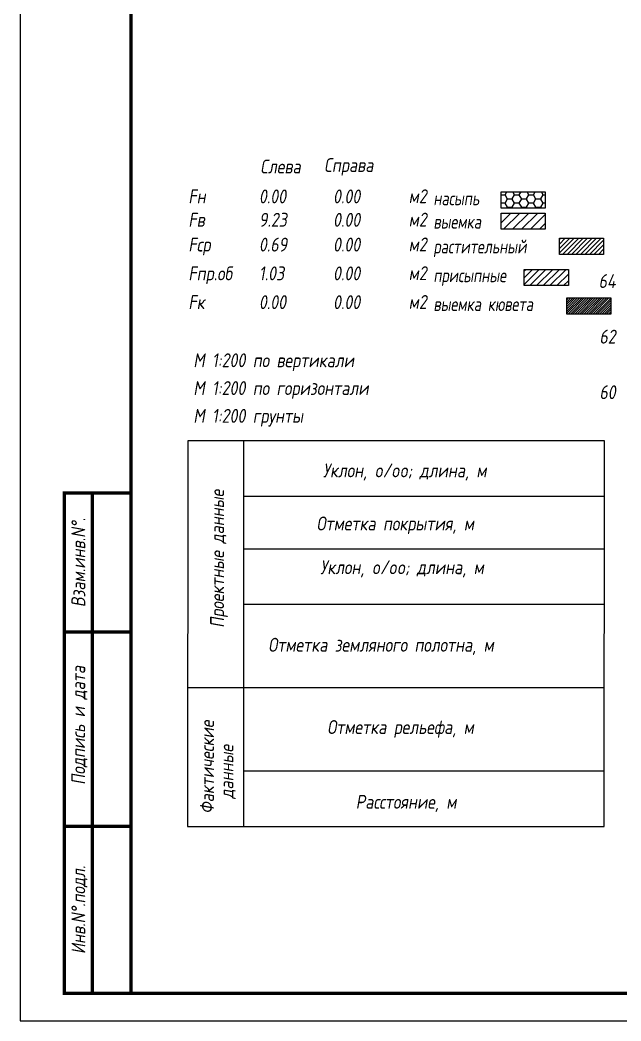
# Model space of a CAD drawing. Extents: x -717 to 1451, y -133302 to 233.
# Drawn here: x -30.1 to 78.1, y -128083.4 to -127903.3 of the extents above; entities that cross this region are included whole.
import ezdxf
from ezdxf.enums import TextEntityAlignment as Align

# ---------------------------------------------------------------- set-up
doc = ezdxf.new("R2010")
doc.units = 0
for name, color, linetype in [('Зарамочное оформление', 7, 'Continuous'), ('Линейка абсолютных высот', 7, 'Continuous'), ('Объем выемки', 7, 'Continuous'), ('Объем кюветов', 7, 'Continuous'), ('Объем насыпи', 7, 'Continuous'), ('Объем присыпных обочин', 7, 'Continuous'), ('Объем срезки растительного слоя', 7, 'Continuous'), ('Объём_2650', 7, 'Continuous'), ('Таблица', 7, 'Continuous')]:
    doc.layers.add(name, color=color, linetype=linetype)
for name, color, linetype, true_color in [('Объём_2563', 7, 'Continuous', 0xff8000), ('Объём_2570', 7, 'Continuous', 0x80ff00), ('Объём_2600', 7, 'Continuous', 0x808000), ('Объём_2620', 2, 'Continuous', 0xffff00)]:
    doc.layers.add(name, color=color, linetype=linetype, true_color=true_color)
doc.styles.add('М', font='romand.shx', dxfattribs={"width": 0.8, "oblique": 10, "height": 2.5})

# ---------------------------------------------------------------- blocks, each defined once
blk = doc.blocks.new('условные обозначения')
at = {"layer": 'Объём_2563'}
h = blk.add_hatch(dxfattribs=at)
h.set_pattern_fill('ANSI31', color=256, scale=0.3)
h.set_pattern_definition([(45, (-34.5, -100.5), (-0.673519, 0.673519), [])])
h.paths.add_polyline_path([(18.26, 7.53), (27.08, 7.53), (27.08, 4.62), (18.26, 4.62)])
at = {"layer": 'Объём_2570'}
h = blk.add_hatch(dxfattribs=at)
h.set_pattern_fill('ANSI31', color=3, scale=0.2)
h.set_pattern_definition([(45, (-32.9034, -100.5), (-0.4490128, 0.4490128), [])])
h.paths.add_polyline_path([(25.29, 13.16), (34.12, 13.16), (34.12, 10.25), (25.29, 10.25)])
at = {"layer": 'Объём_2600'}
h = blk.add_hatch(dxfattribs=at)
h.set_pattern_fill('ANSI31', color=6, scale=0.4)
h.set_pattern_definition([(45, (-34.5, -100.5), (-0.898026, 0.898026), [])])
h.paths.add_polyline_path([(13.63, 17.67), (22.46, 17.67), (22.46, 14.76), (13.63, 14.76)])
at = {"layer": 'Объём_2620'}
h = blk.add_hatch(dxfattribs=at)
h.set_pattern_fill('ANSI31', color=2, scale=0.1)
h.set_pattern_definition([(45, (-33.755, -100.5), (-0.2245064, 0.2245064), [])])
h.paths.add_polyline_path([(26.75, 2.41), (35.57, 2.41), (35.57, -0.5), (26.75, -0.5)])
at = {"layer": 'Объём_2650'}
h = blk.add_hatch(dxfattribs=at)
h.set_pattern_fill('HONEY', color=5, scale=0.3)
h.set_pattern_definition([(0, (-34.5, -100.5), (1.42875, 0.824889), [0.9525, -1.905]), (120, (-34.5, -100.5), (-1.42875, 0.824889), [0.9525, -1.905]), (60, (-34.5, -100.5), (3e-09, 1.6497784), [-1.905, 0.9525])])
h.paths.add_polyline_path([(13.63, 21.49), (22.46, 21.49), (22.46, 18.58), (13.63, 18.58)])
at = {"layer": 'Объём_2563'}
blk.add_lwpolyline([(18.26, 7.53), (27.08, 7.53), (27.08, 4.62), (18.26, 4.62)], close=True, dxfattribs=at)
at = {"layer": 'Объём_2620', "color": 2}
blk.add_lwpolyline([(26.75, 2.41), (35.57, 2.41), (35.57, -0.5), (26.75, -0.5)], close=True, dxfattribs=at)
at = {"layer": 'Объём_2650', "color": 5}
blk.add_lwpolyline([(13.63, 21.49), (22.46, 21.49), (22.46, 18.58), (13.63, 18.58)], close=True, dxfattribs=at)
at = {"layer": 'Объём_2650', "color": 6}
blk.add_lwpolyline([(13.63, 17.67), (22.46, 17.67), (22.46, 14.76), (13.63, 14.76)], close=True, dxfattribs=at)
at = {"layer": 'Объём_2650', "color": 3}
blk.add_lwpolyline([(25.29, 13.16), (34.12, 13.16), (34.12, 10.25), (25.29, 10.25)], close=True, dxfattribs=at)
at = {"layer": 'Объем насыпи', "color": 1, "style": 'М', "oblique": 10, "width": 0.8}
for s, p in [('насыпь', (0.09, 19.09)), ('выемка', (0.09, 14.89)), ('растительный', (0.09, 10.42)), ('присыпные', (0.09, 5.24)), ('выемка кювета', (0.09, 0.06))]:
    blk.add_text(s, height=2.5, dxfattribs=at).set_placement(p)

msp = doc.modelspace()

# ---------------------------------------------------------------- linework, layer by layer
at = {"layer": 'Таблица', "linetype": 'Continuous', "flags": 128}
for points in [[(0.166, -127979), (0.111, -128048.421)], [(75.166, -127979), (0.166, -127979)], [(10.166, -127979), (10.166, -128048.421)], [(75.111, -128048.421), (75.166, -127979)], [(10.166, -127989), (75.166, -127989)], [(10.166, -127998.421), (75.166, -127998.421)], [(10.111, -128008.421), (75.111, -128008.421)], [(0.111, -128023.421), (75.111, -128023.421)], [(10.111, -128038.421), (75.111, -128038.421)], [(0.111, -128048.421), (75.111, -128048.421)]]:
    msp.add_lwpolyline(points, dxfattribs=at)

# ---------------------------------------------------------------- block references
at = {"layer": 'Объём_2570', "xscale": 0.9}
msp.add_blockref('условные обозначения', (44.274, -127955.706), dxfattribs=at)

# ---------------------------------------------------------------- texts
at = {"style": 'М', "oblique": 10, "width": 0.8}
msp.add_text('М 1:200 грунты', height=2.5, dxfattribs=at).set_placement((1.139, -127975.769))
at = {"layer": 'Линейка абсолютных высот', "style": 'М', "oblique": 10, "width": 0.8}
for s, p in [('64', (77.166, -127950.264)), ('62', (77.166, -127960.264)), ('60', (77.166, -127970.264))]:
    msp.add_text(s, height=2.5, dxfattribs=at).set_placement(p, align=Align.MIDDLE_RIGHT)
at = {"layer": 'Объем выемки', "style": 'М', "oblique": 10, "width": 0.8}
for s, p in [('Fв', (0.251, -127940.482)), ('9.23', (12.951, -127940.482)), ('0.00', (26.292, -127940.482)), ('м2', (39.897, -127940.448))]:
    msp.add_text(s, height=2.5, dxfattribs=at).set_placement(p)
at = {"layer": 'Объем кюветов', "style": 'М', "oblique": 10, "width": 0.8}
for s, p in [('Fк', (0.251, -127955.307)), ('0.00', (12.951, -127955.307)), ('0.00', (26.292, -127955.307)), ('м2', (39.897, -127955.273))]:
    msp.add_text(s, height=2.5, dxfattribs=at).set_placement(p)
at = {"layer": 'Объем насыпи', "style": 'М', "oblique": 10, "width": 0.8}
for s, p in [('Слева', (13.195, -127930.896)), ('Справа', (24.688, -127930.629)), ('Fн', (0.251, -127936.277)), ('0.00', (12.951, -127936.277)), ('0.00', (26.292, -127936.277)), ('м2', (39.897, -127936.243))]:
    msp.add_text(s, height=2.5, dxfattribs=at).set_placement(p)
at = {"layer": 'Объем присыпных обочин', "style": 'М', "oblique": 10, "width": 0.8}
for s, p in [('Fпр.об', (0.251, -127950.128)), ('1.03', (12.951, -127950.128)), ('0.00', (26.292, -127950.128)), ('м2', (39.897, -127950.094))]:
    msp.add_text(s, height=2.5, dxfattribs=at).set_placement(p)
at = {"layer": 'Объем срезки растительного слоя', "style": 'М', "oblique": 10, "width": 0.8}
for s, p in [('Fср', (0.251, -127944.949)), ('0.69', (12.951, -127944.949)), ('0.00', (26.292, -127944.949)), ('м2', (39.897, -127944.916))]:
    msp.add_text(s, height=2.5, dxfattribs=at).set_placement(p)
at = {"layer": 'Таблица', "style": 'М', "oblique": 10, "width": 0.8}
for s, p in [('М 1:200 по вертикали', (1.139, -127965.769)), ('М 1:200 по горизонтали', (1.139, -127970.769)), ('Уклон, o/oo; длина, м', (24.481, -127985.584)), ('Отметка покрытия, м', (23.313, -127995.139)), ('Уклон, o/oo; длина, м', (23.99, -128003.017)), ('Отметка земляного полотна, м', (14.627, -128016.965)), ('Отметка рельефа, м', (25.243, -128031.777)), ('Расстояние, м', (30.367, -128045.23))]:
    msp.add_text(s, height=2.5, dxfattribs=at).set_placement(p)
for s, p in [('Проектные данные ', (6.685, -128012.67)), ('Фактические ', (4.864, -128046.125)), ('данные', (8.37, -128043.42))]:
    msp.add_text(s, height=2.5, rotation=90, dxfattribs=at).set_placement(p)

# ---------------------------------------------------------------- wipeouts: each hides what was drawn before it
msp.add_wipeout([(-10.054, -127988.421), (-22.054, -127988.421), (-22.054, -128078.421), (-10.054, -128078.421)]).dxf.layer = 'Зарамочное оформление'

# ---------------------------------------------------------------- next in the draw order: linework, layer by layer
at = {"flags": 128}
msp.add_lwpolyline([(-30.054, -128083.421), (389.946, -128083.421), (389.946, -127786.421), (-30.054, -127786.421)], close=True, dxfattribs=at)
at = {"const_width": 0.6, "flags": 128}
msp.add_lwpolyline([(-10.054, -128078.421), (384.946, -128078.421), (384.946, -127791.421), (-10.054, -127791.421)], close=True, dxfattribs=at)
at = {"layer": 'Зарамочное оформление', "linetype": 'Continuous', "lineweight": -3, "const_width": 0.6, "flags": 128}
for points in [[(-10.054, -128078.421), (-22.054, -128078.421), (-22.054, -127988.421), (-10.054, -127988.421)], [(-17.054, -128078.421), (-17.054, -127988.421)], [(-22.054, -128013.421), (-10.054, -128013.421)], [(-22.054, -128048.421), (-10.054, -128048.421)]]:
    msp.add_lwpolyline(points, dxfattribs=at)

# ---------------------------------------------------------------- next in the draw order: texts
at = {"layer": 'Зарамочное оформление', "lineweight": 15, "style": 'М', "oblique": 10, "width": 0.8}
for s, p in [('Взам.инв.N%%d.', (-19.554, -128000.921)), ('Подпись и дата', (-19.572, -128030.227)), ('Инв.N%%d.подл.', (-19.554, -128063.421))]:
    msp.add_text(s, height=2.5, rotation=90, dxfattribs=at).set_placement(p, align=Align.MIDDLE_CENTER)

doc.saveas('drawing.dxf')
